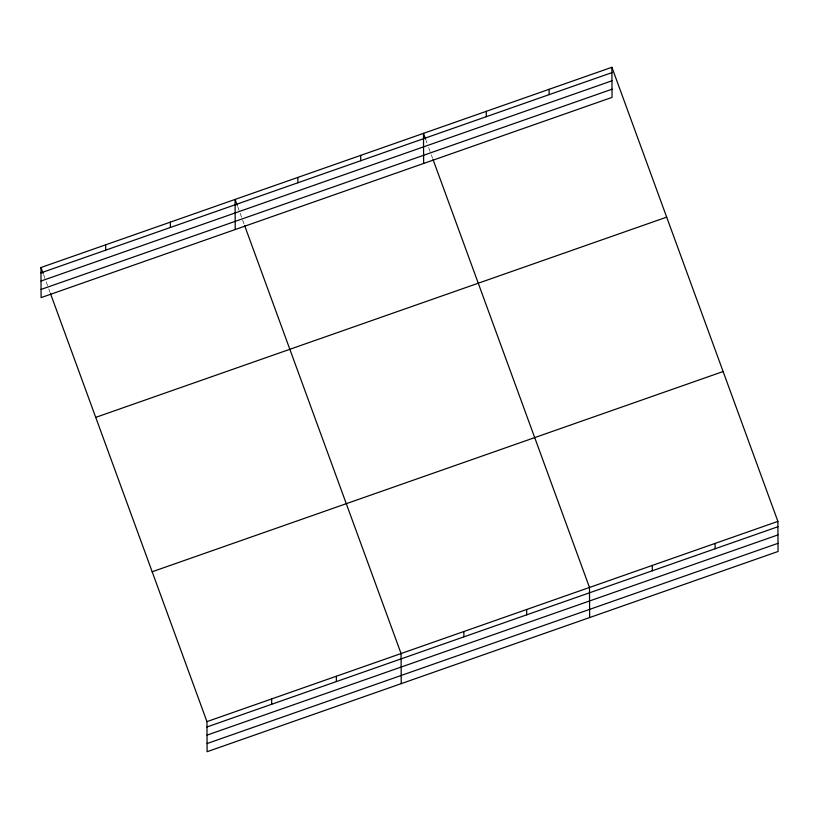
<?xml version="1.0" encoding="UTF-8"?>
<svg xmlns="http://www.w3.org/2000/svg" width="819" height="819" viewBox="0 0 819 819"><rect width="100%" height="100%" fill="white"/><g stroke="black" fill="none" stroke-linecap="round" stroke-linejoin="round"><path stroke-width="0.61" stroke-dasharray="4.09 3.07" d="M426.095 140.499L426.965 142.875M428.695 147.635L430.876 153.583M431.306 154.771L432.616 158.333M237.684 206.572L244.205 224.416M43.561 274.652L45.731 280.6M46.171 281.787L48.341 287.735M48.771 288.923L50.082 292.496"/><path stroke-width="1.23" d="M611.895 67.281L612.049 97.379L41.104 297.614L40.95 267.516L611.895 67.281L777.896 521.386L778.05 551.484L207.105 751.719L206.951 721.621L50.512 293.683M40.981 272.86L611.926 72.625M41.022 281.03L611.967 80.794M41.063 289.445L612.008 89.21M95.731 417.373L666.676 217.137M152.17 571.764L723.116 371.529M206.951 721.621L777.896 521.386M206.972 726.965L777.917 526.73M207.023 735.134L777.968 534.899M207.064 743.55L778.009 543.314M425.655 139.312L423.484 133.364L423.638 163.452M433.046 159.531L589.485 587.469L589.639 617.557M237.244 205.385L235.073 199.437L235.227 229.535M244.635 225.604L401.064 653.542L401.228 683.64M40.95 267.516L43.12 273.464M715.089 543.417L715.12 548.761M652.282 565.438L652.313 570.782M549.088 89.312L549.119 94.656M526.678 609.49L526.709 614.834M486.291 111.333L486.312 116.677M463.871 631.521L463.902 636.854M360.677 155.385L360.708 160.729M336.363 676.238L336.394 681.582M297.87 177.416L297.901 182.76M271.652 698.924L271.683 704.268M170.362 222.133L170.393 227.477M105.661 244.83L105.682 250.174"/></g></svg>
